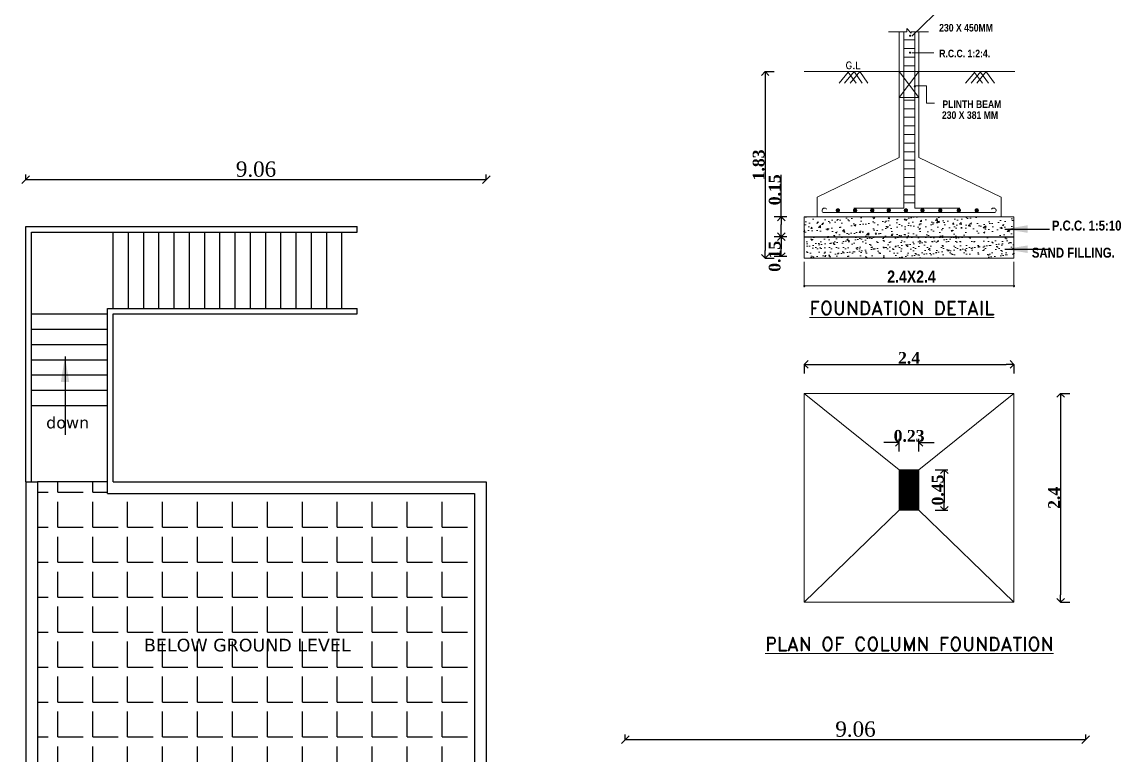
# Model space of a CAD drawing. Header units: metres. Extents: x 5889 to 11933, y -515 to -404.
# Drawn here: x 5905.61 to 5927.23, y -458.63 to -444.22 of the extents above; entities that cross this region are included whole.
import ezdxf

# ---------------------------------------------------------------- set-up
doc = ezdxf.new("R2010")
doc.units = ezdxf.units.M
doc.header["$MEASUREMENT"] = 0
doc.header["$PDMODE"] = 34
doc.linetypes.add('DOT2', pattern=[0.125, 0, -0.125])
doc.linetypes.add('HIDDEN', pattern=[0.375, 0.25, -0.125])
doc.layers.get('0').update_dxf_attribs({"lineweight": 18})
doc.layers.get('Defpoints').update_dxf_attribs({"lineweight": 18})
doc.styles.add('BALA', font='timesbd.ttf', dxfattribs={"height": 0.23})
doc.styles.add('R1', font='swisscb.ttf')
doc.styles.add('ROMAND', font='ROMAND.SHX')
doc.styles.add('ROMANS', font='verdana.ttf', dxfattribs={"width": 0.8})
doc.styles.add('RS2', font='romans.shx', dxfattribs={"height": 5})
doc.styles.add('style1', font='times.ttf')
doc.dimstyles.new('BALA', dxfattribs={"dimtxt": 0.23, "dimasz": 0.15, "dimexe": 0.18, "dimexo": 0.0625, "dimgap": 0.01, "dimtad": 1, "dimzin": 0, "dimdsep": 46, "dimtxsty": 'BALA', "dimblk": 'OPEN90', "dimcen": 0.09, "dimclrd": 5, "dimclrt": 4, "dimadec": 0, "dimazin": 0, "dimtfac": 1, "dimtix": 1, "dimtofl": 0, "dimtmove": 0, "dimatfit": 3, "dimfxl": 0, "dimtolj": 1, "dimtzin": 0, "dimarcsym": 0})
doc.dimstyles.new('main dim', dxfattribs={"dimtxt": 0.15, "dimasz": 0.12, "dimexe": 0.1, "dimexo": 0.1, "dimgap": 0.05, "dimtad": 1, "dimzin": 3, "dimdsep": 46, "dimtxsty": 'style1', "dimblk": 'OBLIQUE', "dimcen": 0.125, "dimclrd": 8, "dimclre": 8, "dimclrt": 7, "dimadec": 0, "dimazin": 0, "dimtfac": 0.8, "dimtix": 1, "dimtofl": 0, "dimtmove": 2, "dimatfit": 0, "dimfxl": 0, "dimtolj": 1, "dimtzin": 0, "dimarcsym": 0})

# ---------------------------------------------------------------- blocks, each defined once
blk = doc.blocks.new('_Oblique')
at = {"color": 0, "linetype": 'ByBlock', "lineweight": -2}
blk.add_line((-0.5, -0.5), (0.5, 0.5), dxfattribs=at)
blk = doc.blocks.new('_Open90')
at = {"color": 0, "lineweight": -2}
for p, q in [((0, 0), (-1, 0)), ((-0.5, 0.5), (0, 0)), ((0, 0), (-0.5, -0.5))]:
    blk.add_line(p, q, dxfattribs=at)
blk = doc.blocks.new('*D207')
at = {"color": 0, "linetype": 'HIDDEN', "lineweight": -2}
for p, q in [((5920.231, -445.197), (5920.411, -445.197)), ((5920.231, -448.866), (5920.411, -448.866))]:
    blk.add_line(p, q, dxfattribs=at)
at = {"color": 5, "lineweight": -2}
blk.add_line((5920.231, -445.347), (5920.231, -448.716), dxfattribs=at)
at = {"layer": 'Defpoints', "color": 0, "linetype": 'Continuous', "lineweight": -2}
for p in [(5920.231, -445.197), (5920.231, -448.866), (5920.231, -448.866)]:
    blk.add_point(p, dxfattribs=at)
at = {"color": 5, "linetype": 'Continuous', "lineweight": -2, "xscale": 0.15, "yscale": 0.15, "zscale": 0.15}
for p, rotation in [((5920.231, -445.197), 90), ((5920.231, -448.866), 270)]:
    blk.add_blockref('_Open90', p, dxfattribs=dict(at, rotation=rotation))
at = {"color": 4, "linetype": 'Continuous', "insert": (5920.104, -447.031), "char_height": 0.23, "attachment_point": 5, "rotation": 90, "style": 'BALA'}
blk.add_mtext('\\A1;1.83', dxfattribs=at)
blk = doc.blocks.new('*D208')
at = {"color": 0, "linetype": 'HIDDEN', "lineweight": -2}
for p, q in [((5922.868, -452.667), (5922.868, -452.307)), ((5923.257, -452.667), (5923.257, -452.307))]:
    blk.add_line(p, q, dxfattribs=at)
at = {"color": 5, "lineweight": -2}
for p, q in [((5922.718, -452.487), (5922.568, -452.487)), ((5923.407, -452.487), (5923.557, -452.487))]:
    blk.add_line(p, q, dxfattribs=at)
at = {"layer": 'Defpoints', "color": 0, "linetype": 'Continuous', "lineweight": -2}
for p in [(5923.257, -452.487), (5922.868, -453.025), (5923.257, -453.025)]:
    blk.add_point(p, dxfattribs=at)
at = {"color": 5, "linetype": 'Continuous', "lineweight": -2, "xscale": 0.15, "yscale": 0.15, "zscale": 0.15}
blk.add_blockref('_Open90', (5922.868, -452.487), dxfattribs=at)
at = {"color": 5, "linetype": 'Continuous', "lineweight": -2, "xscale": 0.15, "yscale": 0.15, "zscale": 0.15, "rotation": 180}
blk.add_blockref('_Open90', (5923.257, -452.487), dxfattribs=at)
at = {"color": 4, "linetype": 'Continuous', "insert": (5923.063, -452.36), "char_height": 0.23, "attachment_point": 5, "style": 'BALA'}
blk.add_mtext('\\A1;0.23', dxfattribs=at)
blk = doc.blocks.new('*D209')
at = {"color": 0, "linetype": 'HIDDEN', "lineweight": -2}
for p, q in [((5923.574, -453.025), (5923.934, -453.025)), ((5923.574, -453.82), (5923.934, -453.82))]:
    blk.add_line(p, q, dxfattribs=at)
at = {"color": 5, "lineweight": -2}
blk.add_line((5923.754, -453.175), (5923.754, -453.67), dxfattribs=at)
at = {"layer": 'Defpoints', "color": 0, "linetype": 'Continuous', "lineweight": -2}
for p in [(5923.257, -453.025), (5923.257, -453.82), (5923.754, -453.82)]:
    blk.add_point(p, dxfattribs=at)
at = {"color": 5, "linetype": 'Continuous', "lineweight": -2, "xscale": 0.15, "yscale": 0.15, "zscale": 0.15}
for p, rotation in [((5923.754, -453.025), 90), ((5923.754, -453.82), 270)]:
    blk.add_blockref('_Open90', p, dxfattribs=dict(at, rotation=rotation))
at = {"color": 4, "linetype": 'Continuous', "insert": (5923.627, -453.423), "char_height": 0.23, "attachment_point": 5, "rotation": 90, "style": 'BALA'}
blk.add_mtext('\\A1;0.45', dxfattribs=at)
blk = doc.blocks.new('*D210')
at = {"color": 0, "linetype": 'HIDDEN', "lineweight": -2}
for p, q in [((5926.044, -451.523), (5926.224, -451.523)), ((5926.044, -455.631), (5926.224, -455.631))]:
    blk.add_line(p, q, dxfattribs=at)
at = {"color": 5, "lineweight": -2}
blk.add_line((5926.044, -451.673), (5926.044, -455.481), dxfattribs=at)
at = {"layer": 'Defpoints', "color": 0, "linetype": 'Continuous', "lineweight": -2}
for p in [(5926.044, -451.523), (5926.044, -455.631), (5926.044, -455.631)]:
    blk.add_point(p, dxfattribs=at)
at = {"color": 5, "linetype": 'Continuous', "lineweight": -2, "xscale": 0.15, "yscale": 0.15, "zscale": 0.15}
for p, rotation in [((5926.044, -451.523), 90), ((5926.044, -455.631), 270)]:
    blk.add_blockref('_Open90', p, dxfattribs=dict(at, rotation=rotation))
at = {"color": 4, "linetype": 'Continuous', "insert": (5925.917, -453.577), "char_height": 0.23, "attachment_point": 5, "rotation": 90, "style": 'BALA'}
blk.add_mtext('\\A1;2.4', dxfattribs=at)
blk = doc.blocks.new('*D211')
at = {"color": 0, "linetype": 'HIDDEN', "lineweight": -2}
for p, q in [((5921, -450.954), (5921, -451.134)), ((5925.125, -450.954), (5925.125, -451.134))]:
    blk.add_line(p, q, dxfattribs=at)
at = {"color": 5, "lineweight": -2}
blk.add_line((5921.15, -450.954), (5924.975, -450.954), dxfattribs=at)
at = {"layer": 'Defpoints', "color": 0, "linetype": 'Continuous', "lineweight": -2}
for p in [(5921, -450.954), (5925.125, -450.954), (5925.125, -450.954)]:
    blk.add_point(p, dxfattribs=at)
at = {"color": 5, "linetype": 'Continuous', "lineweight": -2, "xscale": 0.15, "yscale": 0.15, "zscale": 0.15, "rotation": 180}
blk.add_blockref('_Open90', (5921, -450.954), dxfattribs=at)
at = {"color": 5, "linetype": 'Continuous', "lineweight": -2, "xscale": 0.15, "yscale": 0.15, "zscale": 0.15}
blk.add_blockref('_Open90', (5925.125, -450.954), dxfattribs=at)
at = {"color": 4, "linetype": 'Continuous', "insert": (5923.063, -450.826), "char_height": 0.23, "attachment_point": 5, "style": 'BALA'}
blk.add_mtext('\\A1;2.4', dxfattribs=at)
blk = doc.blocks.new('*D212')
at = {"color": 5, "lineweight": -2}
for p, q in [((5920.548, -448.054), (5920.548, -447.225)), ((5920.548, -448.293), (5920.548, -448.204))]:
    blk.add_line(p, q, dxfattribs=at)
at = {"color": 0, "linetype": 'HIDDEN', "lineweight": -2}
for p, q in [((5920.657, -448.054), (5920.368, -448.054)), ((5920.657, -448.443), (5920.368, -448.443))]:
    blk.add_line(p, q, dxfattribs=at)
at = {"layer": 'Defpoints', "color": 0, "linetype": 'Continuous', "lineweight": -2}
for p in [(5920.719, -448.054), (5920.548, -448.443), (5920.719, -448.443)]:
    blk.add_point(p, dxfattribs=at)
at = {"color": 5, "linetype": 'Continuous', "lineweight": -2, "xscale": 0.15, "yscale": 0.15, "zscale": 0.15}
for p, rotation in [((5920.548, -448.054), 90), ((5920.548, -448.443), 270)]:
    blk.add_blockref('_Open90', p, dxfattribs=dict(at, rotation=rotation))
at = {"color": 4, "linetype": 'Continuous', "insert": (5920.42, -447.52), "char_height": 0.23, "attachment_point": 5, "rotation": 90, "style": 'BALA'}
blk.add_mtext('\\A1;0.15', dxfattribs=at)
blk = doc.blocks.new('*D213')
at = {"color": 0, "linetype": 'HIDDEN', "lineweight": -2}
for p, q in [((5920.657, -448.443), (5920.368, -448.443)), ((5920.657, -448.832), (5920.368, -448.832))]:
    blk.add_line(p, q, dxfattribs=at)
at = {"color": 5, "lineweight": -2}
blk.add_line((5920.548, -448.593), (5920.548, -448.682), dxfattribs=at)
at = {"layer": 'Defpoints', "color": 0, "linetype": 'Continuous', "lineweight": -2}
for p in [(5920.719, -448.443), (5920.548, -448.832), (5920.719, -448.832)]:
    blk.add_point(p, dxfattribs=at)
at = {"color": 5, "linetype": 'Continuous', "lineweight": -2, "xscale": 0.15, "yscale": 0.15, "zscale": 0.15}
for p, rotation in [((5920.548, -448.443), 90), ((5920.548, -448.832), 270)]:
    blk.add_blockref('_Open90', p, dxfattribs=dict(at, rotation=rotation))
at = {"color": 4, "linetype": 'Continuous', "insert": (5920.42, -448.828), "char_height": 0.23, "attachment_point": 5, "rotation": 90, "style": 'BALA'}
blk.add_mtext('\\A1;0.15', dxfattribs=at)
blk = doc.blocks.new('*D180')
at = {"color": 8, "linetype": 'DOT2', "lineweight": -2}
for p, q in [((5917.478, -458.329), (5917.478, -458.229)), ((5926.538, -458.329), (5926.538, -458.229))]:
    blk.add_line(p, q, dxfattribs=at)
at = {"color": 8, "lineweight": -2}
blk.add_line((5917.478, -458.329), (5926.538, -458.329), dxfattribs=at)
at = {"layer": 'Defpoints', "color": 0, "lineweight": -2}
for p in [(5917.478, -458.329), (5926.538, -458.329), (5926.538, -458.329)]:
    blk.add_point(p, dxfattribs=at)
at = {"color": 8, "lineweight": -2, "xscale": 0.15, "yscale": 0.15, "zscale": 0.15, "rotation": 180}
blk.add_blockref('_Oblique', (5917.478, -458.329), dxfattribs=at)
at = {"color": 8, "lineweight": -2, "xscale": 0.15, "yscale": 0.15, "zscale": 0.15}
blk.add_blockref('_Oblique', (5926.538, -458.329), dxfattribs=at)
at = {"color": 7, "insert": (5922.008, -458.126), "char_height": 0.3, "attachment_point": 5, "style": 'style1'}
blk.add_mtext('\\A1;9.06', dxfattribs=at)
blk = doc.blocks.new('*D161')
at = {"color": 8, "linetype": 'DOT2', "lineweight": -2}
for p, q in [((5905.684, -447.319), (5905.684, -447.219)), ((5914.744, -447.319), (5914.744, -447.219))]:
    blk.add_line(p, q, dxfattribs=at)
at = {"color": 8, "lineweight": -2}
blk.add_line((5905.684, -447.319), (5914.744, -447.319), dxfattribs=at)
at = {"layer": 'Defpoints', "color": 0, "lineweight": -2}
for p in [(5905.684, -447.319), (5914.744, -447.319), (5914.744, -447.319)]:
    blk.add_point(p, dxfattribs=at)
at = {"color": 8, "lineweight": -2, "xscale": 0.15, "yscale": 0.15, "zscale": 0.15, "rotation": 180}
blk.add_blockref('_Oblique', (5905.684, -447.319), dxfattribs=at)
at = {"color": 8, "lineweight": -2, "xscale": 0.15, "yscale": 0.15, "zscale": 0.15}
blk.add_blockref('_Oblique', (5914.744, -447.319), dxfattribs=at)
at = {"color": 7, "insert": (5910.214, -447.116), "char_height": 0.3, "attachment_point": 5, "style": 'style1'}
blk.add_mtext('\\A1;9.06', dxfattribs=at)

msp = doc.modelspace()

# ---------------------------------------------------------------- hatches: boundary and pattern name
h = msp.add_hatch()
h.set_pattern_fill('AR-CONC', color=256, scale=0.044165, style=0)
h.set_pattern_definition([(50, (5967.61424, -424.89212), (0.3167773, -0.0277144), [0.0331237, -0.3643605]), (355, (5967.61424, -424.89212), (-0.0612794, 0.332205), [0.026499, -0.2914884]), (100.4514, (5967.64063, -424.89443), (0.2554981, 0.3044903), [0.0281508, -0.3096588]), (46.1842, (5967.61424, -424.8038), (0.471346, -0.0731013), [0.0496855, -0.5465407]), (96.6356, (5967.6535, -424.8099), (0.412793, 0.4302182), [0.042226, -0.464488]), (351.1842, (5967.61424, -424.8038), (0.4127926, 0.4302186), [0.0397484, -0.4372326]), (21, (5967.6584, -424.82587), (0.2636234, -0.1778163), [0.0331237, -0.3643605]), (326, (5967.6584, -424.82587), (0.10746, 0.3202618), [0.026499, -0.2914884]), (71.4514, (5967.68037, -424.8407), (0.3710835, 0.1424453), [0.0281508, -0.3096588]), (37.5, (5967.61424, -424.89212), (0.0053704, 0.14702226), [0, -0.2879552, 0, -0.29590487, 0, -0.2925925]), (7.5, (5967.61424, -424.89212), (0.1161844, 0.17419156), [0, -0.16870994, 0, -0.28133045, 0, -0.1115164]), (327.5, (5967.51575, -424.89212), (0.23576217, -0.00996134), [0, -0.11041226, 0, -0.34448626, 0, -0.4571068]), (317.5, (5967.47158, -424.89212), (0.2575636, 0.0442113), [0, -0.1435359, 0, -0.2287742, 0, -0.3246121])])
h.paths.add_polyline_path([(5921, -448.054), (5921, -448.443), (5925.125, -448.443), (5925.125, -448.054)])
h.paths.add_polyline_path([(5922.369, -448.12), (5923.471, -448.12)], flags=16)
h = msp.add_hatch()
h.set_pattern_fill('AR-SAND', color=256, scale=0.08833, style=0)
h.set_pattern_definition([(37.5, (5967.61424, -424.89212), (-0.0055642, 0.17019598), [0, -0.1342613, 0, -0.15016068, 0, -0.14353594]), (7.5, (5967.61424, -424.89212), (0.156324, 0.2492796), [0, -0.07243045, 0, -0.12101184, 0, -0.04637315]), (327.5, (5967.50559, -424.89212), (0.27507156, 0.00049986), [0, -0.0441649, 0, -0.15899366, 0, -0.20757506]), (317.5, (5967.5056, -424.89212), (0.2655306, 0.0775249), [0, -0.02208245, 0, -0.10422918, 0, -0.11924524])])
h.paths.add_polyline_path([(5925.125, -448.866), (5925.125, -448.453), (5921, -448.453), (5921, -448.866)])
h.paths.add_polyline_path([(5922.371, -448.504), (5923.626, -448.504)], flags=16)
h = msp.add_hatch()
h.set_pattern_fill('ANSI31', color=256, scale=0.022082, style=0)
h.set_pattern_definition([(45, (5967.6142367, -425.485947), (-0.00195183151, 0.00195183151), [])])
h.paths.add_polyline_path([(5922.868, -453.82), (5923.257, -453.82), (5923.257, -453.025), (5922.868, -453.025)])
at = {"lineweight": -2}
h = msp.add_hatch(dxfattribs=at)
h.set_pattern_fill('ANGLE', color=8, scale=2.5)
h.set_pattern_definition([(0, (0, -176.4038), (0, 0.6875), [0.5, -0.1875]), (90, (0, -176.4038), (-0.6875, 0), [0.5, -0.1875])])
h.paths.add_polyline_path([(5914.514, -453.491), (5907.294, -453.491), (5907.294, -453.261), (5905.914, -453.261), (5905.914, -459.311), (5908.745, -459.311), (5908.745, -458.861), (5910.405, -458.861), (5910.405, -459.311), (5914.514, -459.311)])
h.paths.add_polyline_path([(5907.945, -456.667), (5912.175, -456.667), (5912.175, -456.277), (5907.945, -456.277)], flags=24)

# ---------------------------------------------------------------- linework, layer by layer
at = {"color": 5}
for p, q in [((5923.114, -444.498), (5923.547, -444.078)), ((5923.114, -444.83), (5923.547, -444.83)), ((5923.161, -445.479), (5923.408, -445.479)), ((5923.408, -445.479), (5923.408, -445.819)), ((5923.408, -445.819), (5923.563, -445.819))]:
    msp.add_line(p, q, dxfattribs=at)
at = {"color": 8}
for p, q in [((5922.659, -444.412), (5923.017, -444.412)), ((5923.017, -444.412), (5923.016, -444.351)), ((5923.016, -444.351), (5923.105, -444.442)), ((5923.105, -444.412), (5923.444, -444.412)), ((5923.105, -444.442), (5923.105, -444.412)), ((5922.954, -444.573), (5923.177, -444.573)), ((5922.954, -444.742), (5923.177, -444.742)), ((5922.954, -444.911), (5923.177, -444.911)), ((5922.954, -445.08), (5923.177, -445.08)), ((5922.954, -445.756), (5923.177, -445.756)), ((5922.954, -445.925), (5923.177, -445.925)), ((5922.954, -446.095), (5923.177, -446.095)), ((5922.954, -446.264), (5923.177, -446.264)), ((5922.954, -446.433), (5923.177, -446.433)), ((5922.954, -446.602), (5923.177, -446.602)), ((5922.954, -446.771), (5923.177, -446.771)), ((5922.954, -446.94), (5923.177, -446.94)), ((5922.954, -447.109), (5923.177, -447.109)), ((5922.954, -447.278), (5923.177, -447.278)), ((5922.954, -447.447), (5923.177, -447.447)), ((5922.954, -447.616), (5923.177, -447.616)), ((5922.954, -447.778), (5923.177, -447.778)), ((5921, -448.938), (5921, -449.432)), ((5925.125, -448.938), (5925.125, -449.432)), ((5920.995, -449.411), (5925.125, -449.411))]:
    msp.add_line(p, q, dxfattribs=at)
for p, q in [((5922.868, -446.888), (5922.868, -444.412)), ((5923.257, -446.888), (5923.257, -444.412)), ((5923.257, -445.704), (5922.868, -445.197)), ((5922.868, -445.704), (5923.257, -445.197)), ((5922.868, -445.704), (5923.257, -445.704)), ((5921.254, -447.665), (5922.868, -446.888)), ((5924.872, -447.665), (5923.257, -446.888)), ((5921.254, -447.665), (5921.254, -448.054)), ((5924.872, -447.665), (5924.872, -448.054)), ((5921.372, -447.967), (5924.752, -447.967)), ((5921, -448.054), (5925.125, -448.054)), ((5921, -448.054), (5921, -448.443)), ((5925.125, -448.054), (5925.125, -448.443)), ((5921, -448.443), (5925.125, -448.443)), ((5921, -448.443), (5921, -448.866)), ((5921, -448.453), (5925.125, -448.453)), ((5925.125, -448.443), (5925.125, -448.866)), ((5921, -448.866), (5925.125, -448.866))]:
    msp.add_line(p, q)
at = {"color": 3}
for p, q in [((5922.956, -447.884), (5922.956, -444.412)), ((5923.177, -447.884), (5923.177, -444.412)), ((5921.976, -447.881), (5922.956, -447.884)), ((5923.177, -447.884), (5924.058, -447.884))]:
    msp.add_line(p, q, dxfattribs=at)
at = {"color": 6}
for p, q in [((5921, -445.197), (5925.146, -445.197)), ((5921.685, -445.423), (5921.865, -445.206)), ((5921.795, -445.423), (5921.983, -445.197)), ((5921.865, -445.206), (5922.022, -445.423)), ((5921.905, -445.423), (5922.093, -445.197)), ((5921.983, -445.197), (5922.137, -445.423)), ((5922.093, -445.197), (5922.253, -445.423)), ((5924.173, -445.423), (5924.354, -445.206)), ((5924.283, -445.423), (5924.471, -445.197)), ((5924.393, -445.423), (5924.582, -445.197)), ((5924.47, -445.206), (5924.623, -445.423)), ((5924.586, -445.206), (5924.741, -445.423)), ((5924.347, -445.214), (5924.504, -445.423))]:
    msp.add_line(p, q, dxfattribs=at)
at = {"lineweight": -2}
for p, q in [((5905.684, -448.241), (5912.204, -448.241)), ((5905.684, -453.261), (5905.684, -448.241)), ((5905.794, -448.351), (5912.204, -448.351)), ((5905.794, -453.261), (5905.794, -448.351)), ((5907.404, -449.851), (5907.404, -448.351)), ((5907.704, -449.851), (5907.704, -448.351)), ((5908.004, -449.851), (5908.004, -448.351)), ((5908.304, -449.851), (5908.304, -448.351)), ((5908.604, -449.851), (5908.604, -448.351)), ((5908.904, -449.851), (5908.904, -448.351)), ((5909.204, -449.851), (5909.204, -448.351)), ((5909.504, -449.851), (5909.504, -448.351)), ((5909.804, -449.851), (5909.804, -448.351)), ((5910.104, -449.851), (5910.104, -448.351)), ((5910.404, -449.851), (5910.404, -448.351)), ((5910.704, -449.851), (5910.704, -448.351)), ((5911.004, -449.851), (5911.004, -448.351)), ((5911.304, -449.851), (5911.304, -448.351)), ((5911.604, -449.851), (5911.604, -448.351)), ((5911.904, -449.851), (5911.904, -448.351)), ((5912.204, -448.351), (5912.204, -448.241)), ((5905.794, -449.961), (5907.294, -449.961)), ((5907.294, -449.851), (5912.204, -449.851)), ((5907.294, -453.491), (5907.294, -449.851)), ((5907.404, -449.961), (5912.204, -449.961)), ((5907.404, -453.261), (5907.404, -449.961)), ((5912.204, -449.961), (5912.204, -449.851)), ((5905.794, -450.261), (5907.294, -450.261)), ((5905.794, -450.561), (5907.294, -450.561)), ((5905.794, -450.861), (5907.294, -450.861)), ((5905.794, -451.161), (5907.294, -451.161)), ((5905.794, -451.461), (5907.294, -451.461)), ((5905.794, -451.761), (5907.294, -451.761)), ((5905.684, -453.261), (5905.684, -476.481)), ((5905.684, -453.261), (5905.914, -453.261)), ((5905.914, -453.261), (5905.914, -459.311)), ((5907.294, -453.261), (5905.914, -453.261)), ((5907.404, -453.261), (5909.908, -453.261)), ((5909.894, -453.261), (5914.744, -453.261)), ((5914.744, -453.261), (5914.744, -477.751)), ((5907.294, -453.491), (5914.514, -453.491)), ((5914.514, -453.491), (5914.514, -459.311))]:
    msp.add_line(p, q, dxfattribs=at)
at = {"lineweight": 13}
for p, q in [((5925.125, -451.523), (5921, -451.523)), ((5921, -451.523), (5921, -455.631)), ((5922.868, -453.025), (5921, -451.523)), ((5923.257, -453.025), (5925.125, -451.523)), ((5925.125, -455.631), (5925.125, -451.523)), ((5922.868, -453.82), (5921, -455.631)), ((5925.125, -455.631), (5923.257, -453.82)), ((5921, -455.631), (5925.125, -455.631))]:
    msp.add_line(p, q, dxfattribs=at)
at = {"color": 5, "const_width": 0.0211}
for points in [[(5923.072, -444.491, 1), (5923.093, -444.491, 1)], [(5923.072, -444.823, 1), (5923.093, -444.823, 1)], [(5923.165, -445.487, 1), (5923.186, -445.487, 1)]]:
    msp.add_lwpolyline(points, format="xyb", close=True, dxfattribs=at)
at = {"color": 6, "const_width": 0.0169}
msp.add_lwpolyline([(5921, -445.197), (5925.146, -445.197)], dxfattribs=at)
at = {"color": 8}
for points, const_width in [([(5921.641, -447.925, 1), (5921.683, -447.925, 1)], 0.0423), ([(5921.979, -447.925, 1), (5922.021, -447.925, 1)], 0.0423), ([(5922.317, -447.925, 1), (5922.359, -447.925, 1)], 0.0423), ([(5922.641, -447.925, 1), (5922.684, -447.925, 1)], 0.0423), ([(5922.979, -447.925, 1), (5923.022, -447.925, 1)], 0.0423), ([(5923.304, -447.925, 1), (5923.346, -447.925, 1)], 0.0423), ([(5923.655, -447.925, 1), (5923.697, -447.925, 1)], 0.0423), ([(5924.02, -447.925, 1), (5924.062, -447.925, 1)], 0.0423), ([(5924.372, -447.925, 1), (5924.414, -447.925, 1)], 0.0423), ([(5920.99, -449.411, 1), (5921.011, -449.411, 1)], 0.0215), ([(5925.115, -449.411, 1), (5925.136, -449.411, 1)], 0.0215)]:
    msp.add_lwpolyline(points, format="xyb", close=True, dxfattribs=dict(at, const_width=const_width))
at = {"lineweight": 13}
msp.add_lwpolyline([(5923.257, -453.025), (5923.257, -453.82), (5922.868, -453.82), (5922.868, -453.025)], close=True, dxfattribs=at)
for centre, start, end in [((5921.399, -447.927), 33.6633, 236.2981), ((5924.725, -447.927), 303.702, 146.3367)]:
    msp.add_arc(centre, 0.0487, start, end)

# ---------------------------------------------------------------- texts
at = {"color": 10}
for s, height, style, p in [('230 X 450MM', 0.14839, 'R1', (5923.654, -444.408)), ('R.C.C. 1:2:4.', 0.14839, 'R1', (5923.656, -444.914)), ('G.L', 0.1413, 'RS2', (5921.816, -445.142)), ('PLINTH BEAM ', 0.14839, 'R1', (5923.717, -445.912)), (' 230 X 381 MM', 0.14839, 'R1', (5923.661, -446.126)), ('P.C.C. 1:5:10', 0.19588, 'R1', (5925.87, -448.321)), ('SAND FILLING.', 0.19588, 'R1', (5925.477, -448.854)), ('2.4X2.4', 0.2415, 'R1', (5922.633, -449.349))]:
    msp.add_text(s, height=height, dxfattribs=dict(at, style=style)).set_placement(p)
at = {"color": 3, "style": 'ROMAND'}
for s, p in [('%%uFOUNDATION DETAIL', (5921.101, -449.98)), ('%%UPLAN OF COLUMN FOUNDATION', (5920.232, -456.585))]:
    msp.add_text(s, height=0.27, dxfattribs=at).set_placement(p)
at = {"color": 7, "style": 'ROMANS'}
for s, height, p in [('down', 0.2286, (5906.085, -452.211)), ('BELOW GROUND LEVEL', 0.25, (5908.01, -456.597))]:
    msp.add_text(s, height=height, dxfattribs=at).set_placement(p)

# ---------------------------------------------------------------- dimensions: what is measured, and where the dimension line sits
at = {"color": 5, "linetype": 'Continuous'}
for p1, p2, distance, text, picture, middle in [((5920.231, -445.197), (5920.231, -448.866), 0, '1.83', '*D207', (5920.104, -447.031)), ((5921, -450.954), (5925.125, -450.954), 0, '2.4', '*D211', (5923.063, -450.826)), ((5926.044, -451.523), (5926.044, -455.631), 0, '2.4', '*D210', (5925.917, -453.577)), ((5922.868, -453.025), (5923.257, -453.025), 0.538, '0.23', '*D208', (5923.063, -452.36)), ((5923.257, -453.025), (5923.257, -453.82), 0.497, '0.45', '*D209', (5923.627, -453.423))]:
    dim = msp.add_aligned_dim(p1=p1, p2=p2, distance=distance, text=text, dimstyle='BALA', override={"dimfxlon": 1}, dxfattribs=at)
    dim.commit()
    dim.dimension.update_dxf_attribs({"geometry": picture, "text_midpoint": middle})
for p1, p2, picture, middle in [((5905.684, -447.319), (5914.744, -447.319), '*D161', (5910.214, -447.116)), ((5917.478, -458.329), (5926.538, -458.329), '*D180', (5922.008, -458.126))]:
    dim = msp.add_aligned_dim(p1=p1, p2=p2, distance=0, dimstyle='main dim', override={"dimtxt": 0.3, "dimasz": 0.15, "dimpost": '\\X'})
    dim.commit()
    dim.dimension.update_dxf_attribs({"geometry": picture, "text_midpoint": middle})
for base, p1, p2, picture, middle in [((5920.548, -448.443), (5920.719, -448.054), (5920.719, -448.443), '*D212', (5920.548, -447.52)), ((5920.548, -448.832), (5920.719, -448.443), (5920.719, -448.832), '*D213', (5920.548, -448.828))]:
    dim = msp.add_linear_dim(base=base, p1=p1, p2=p2, angle=270, text='0.15', dimstyle='BALA', override={"dimfxlon": 1}, dxfattribs=at)
    dim.commit()
    dim.dimension.update_dxf_attribs({"geometry": picture, "text_midpoint": middle, "dimtype": 161})

# ---------------------------------------------------------------- leaders
at = {"lineweight": -2}
for points, override in [([(5924.944, -448.292), (5925.823, -448.292)], {"dimasz": 0.45, "dimgap": 0.05, "dimtad": 0}), ([(5924.944, -448.688), (5925.823, -448.688)], {"dimasz": 0.45, "dimgap": 0.05, "dimtad": 0}), ([(5906.456, -450.798), (5906.456, -452.341)], {"dimasz": 0.5, "dimgap": 0.05, "dimtad": 0})]:
    msp.add_leader(points, dimstyle='main dim', override=override, dxfattribs=at)

doc.saveas('drawing.dxf')
